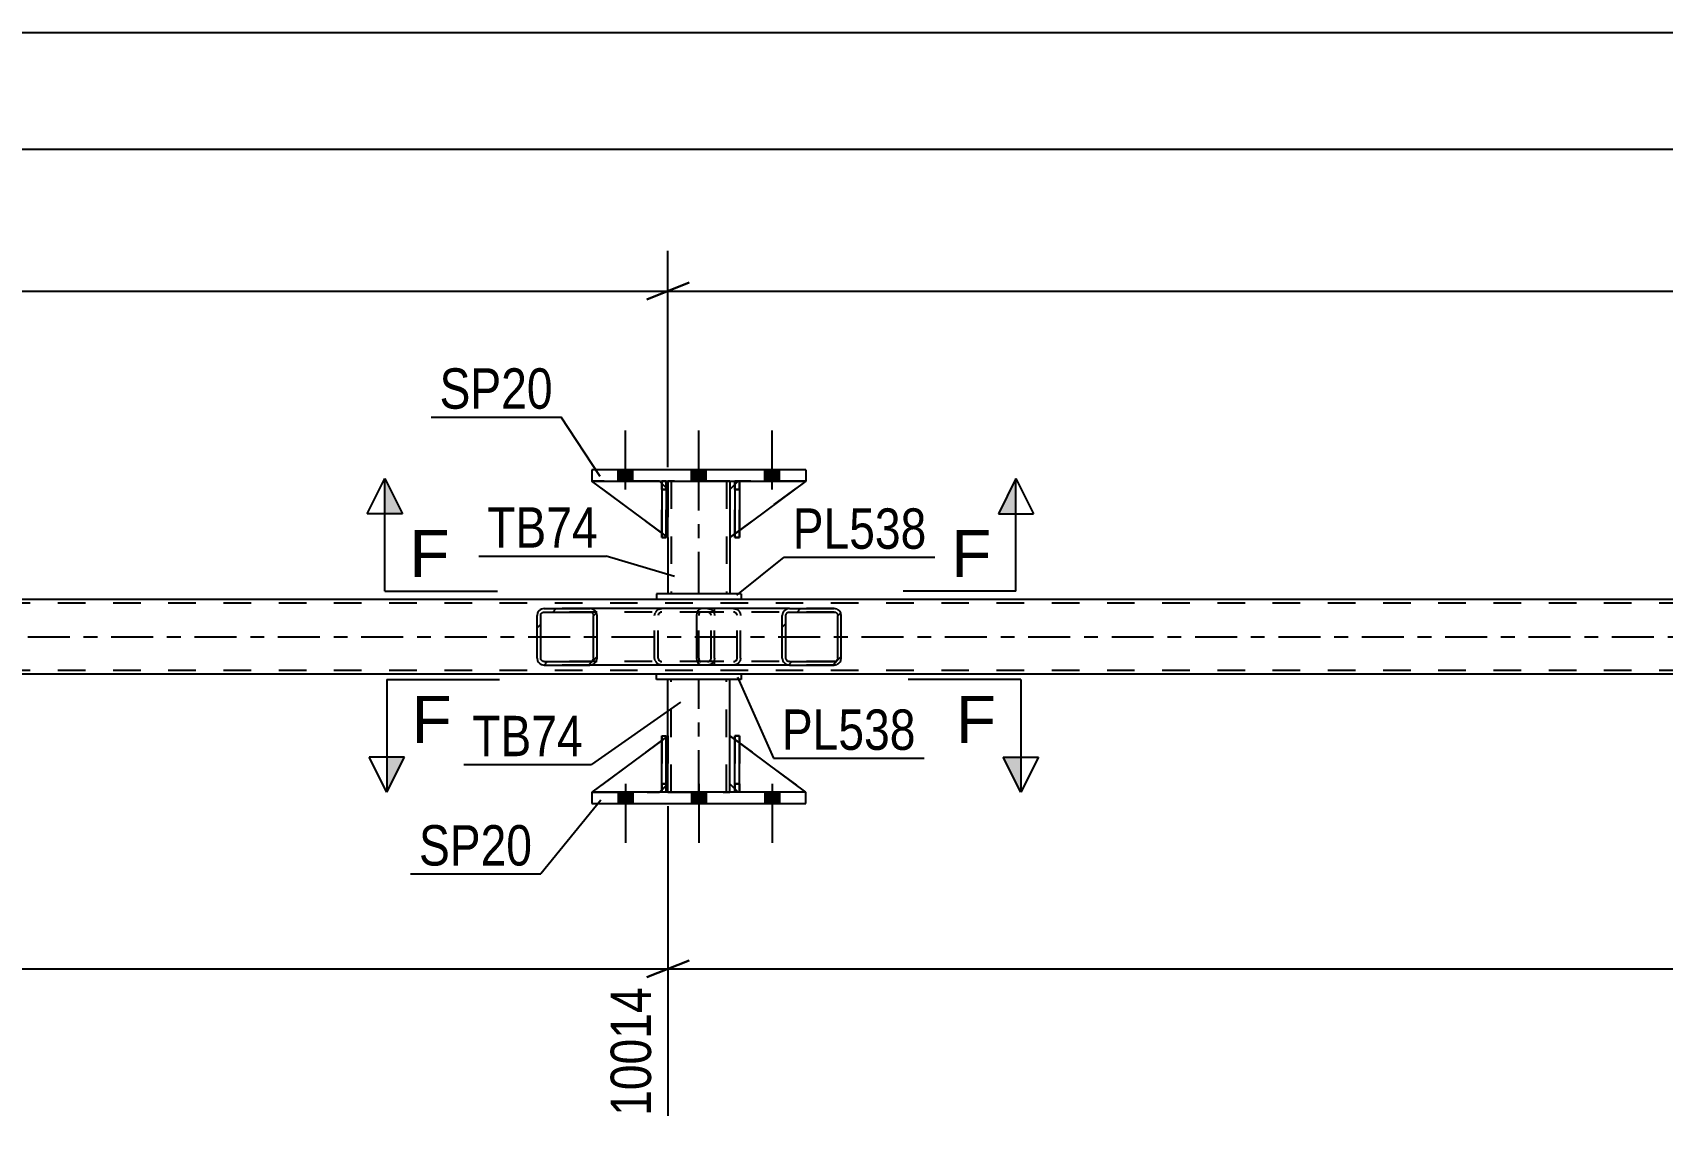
# Model space of a CAD drawing. Header units: millimetres. Extents: x 0 to 841, y 0 to 594.
# Drawn here: x 450.8 to 566.5, y 211.4 to 288.9 of the extents above; entities that cross this region are included whole.
import ezdxf

# ---------------------------------------------------------------- set-up
doc = ezdxf.new("R2010")
doc.units = ezdxf.units.MM
doc.linetypes.add('DXK_LINE_DOT2', pattern=[3.9198, 1.9599, -1.9599])
doc.linetypes.add('DXK_LINE_DOT3', pattern=[5.9187, 2.979, -0.9799, 0.9799, -0.9799])
doc.styles.add('Arial', font='ARIAL.TTF', dxfattribs={"height": 0.2})
doc.styles.add('Arial Narrow', font='ARIALN.TTF', dxfattribs={"height": 0.2})

# ---------------------------------------------------------------- blocks, each defined once
blk = doc.blocks.new('Part-303386140-2777 - 2646')
at = {"color": 2, "linetype": 'Continuous'}
for p, q in [((495.45, 253.36), (490.49, 257.03)), ((495.45, 256.87), (495.29, 257.03)), ((495.89, 256.43), (495.77, 256.55)), ((495.89, 256.43), (495.89, 256.43)), ((495.89, 253.03), (495.89, 256.43)), ((495.77, 253.12), (495.89, 253.03)), ((495.89, 253.03), (495.89, 253.03))]:
    blk.add_line(p, q, dxfattribs=at)
at = {"color": 7, "linetype": 'DXK_LINE_DOT2'}
for p, q in [((495.29, 257.03), (490.49, 257.03)), ((495.29, 257.03), (495.89, 256.43)), ((495.77, 256.55), (495.45, 256.87)), ((495.89, 256.43), (495.89, 253.03)), ((495.77, 253.12), (495.45, 253.36))]:
    blk.add_line(p, q, dxfattribs=at)
blk = doc.blocks.new('Bolt-303386140-2649 - 2646')
at = {"linetype": 'Continuous'}
for points in [[(493.41, 234.95), (492.37, 234.95), (492.37, 234.15), (493.41, 234.15)], [(493.41, 234.95), (492.37, 234.95), (492.37, 234.15), (493.41, 234.15)], [(493.41, 234.95), (492.37, 234.95), (492.37, 234.15), (493.41, 234.15)], [(498.61, 234.95), (497.57, 234.95), (497.57, 234.15), (498.61, 234.15)], [(498.61, 234.95), (497.57, 234.95), (497.57, 234.15), (498.61, 234.15)], [(503.81, 234.95), (502.77, 234.95), (502.77, 234.15), (503.81, 234.15)], [(503.81, 234.95), (502.77, 234.95), (502.77, 234.15), (503.81, 234.15)], [(503.81, 234.95), (502.77, 234.95), (502.77, 234.15), (503.81, 234.15)]]:
    blk.add_hatch(color=1, dxfattribs=at).paths.add_polyline_path(points)
at = {"color": 1, "linetype": 'Continuous'}
for p, q in [((492.37, 234.95), (492.37, 234.15)), ((492.37, 234.95), (492.37, 234.15)), ((492.37, 234.95), (492.37, 234.15)), ((492.89, 235.55), (492.89, 231.35)), ((492.89, 235.55), (492.89, 231.35)), ((492.89, 235.55), (492.89, 231.35)), ((493.41, 234.95), (493.41, 234.15)), ((493.41, 234.95), (493.41, 234.15)), ((493.41, 234.95), (493.41, 234.15)), ((497.57, 234.95), (497.57, 234.15)), ((497.57, 234.95), (497.57, 234.15)), ((498.09, 235.55), (498.09, 231.35)), ((498.09, 235.55), (498.09, 231.35)), ((498.61, 234.95), (498.61, 234.15)), ((498.61, 234.95), (498.61, 234.15)), ((502.77, 234.95), (502.77, 234.15)), ((502.77, 234.95), (502.77, 234.15)), ((502.77, 234.95), (502.77, 234.15)), ((503.29, 235.55), (503.29, 231.35)), ((503.29, 235.55), (503.29, 231.35)), ((503.29, 235.55), (503.29, 231.35)), ((503.81, 234.95), (503.81, 234.15)), ((503.81, 234.95), (503.81, 234.15)), ((503.81, 234.95), (503.81, 234.15))]:
    blk.add_line(p, q, dxfattribs=at)
blk = doc.blocks.new('Part-303386140-2778 - 2646')
at = {"color": 7, "linetype": 'DXK_LINE_DOT2'}
for p, q in [((500.89, 257.03), (500.29, 256.43)), ((500.29, 253.03), (505.69, 257.03)), ((505.69, 257.03), (500.89, 257.03)), ((500.29, 256.43), (500.29, 253.03))]:
    blk.add_line(p, q, dxfattribs=at)
blk = doc.blocks.new('Bolt-303386140-2650 - 2646')
at = {"linetype": 'Continuous'}
for points in [[(492.37, 257.03), (493.41, 257.03), (493.41, 257.83), (492.37, 257.83)], [(492.37, 257.03), (493.41, 257.03), (493.41, 257.83), (492.37, 257.83)], [(492.37, 257.03), (493.41, 257.03), (493.41, 257.83), (492.37, 257.83)], [(497.57, 257.03), (498.61, 257.03), (498.61, 257.83), (497.57, 257.83)], [(497.57, 257.03), (498.61, 257.03), (498.61, 257.83), (497.57, 257.83)], [(502.77, 257.03), (503.81, 257.03), (503.81, 257.83), (502.77, 257.83)], [(502.77, 257.03), (503.81, 257.03), (503.81, 257.83), (502.77, 257.83)], [(502.77, 257.03), (503.81, 257.03), (503.81, 257.83), (502.77, 257.83)]]:
    blk.add_hatch(color=1, dxfattribs=at).paths.add_polyline_path(points)
at = {"color": 1, "linetype": 'Continuous'}
for p, q in [((492.89, 256.43), (492.89, 260.63)), ((492.89, 256.43), (492.89, 260.63)), ((492.89, 256.43), (492.89, 260.63)), ((498.09, 256.43), (498.09, 260.63)), ((498.09, 256.43), (498.09, 260.63)), ((503.29, 256.43), (503.29, 260.63)), ((503.29, 256.43), (503.29, 260.63)), ((503.29, 256.43), (503.29, 260.63)), ((492.37, 257.03), (492.37, 257.83)), ((492.37, 257.03), (492.37, 257.83)), ((492.37, 257.03), (492.37, 257.83)), ((493.41, 257.03), (493.41, 257.83)), ((493.41, 257.03), (493.41, 257.83)), ((493.41, 257.03), (493.41, 257.83)), ((497.57, 257.03), (497.57, 257.83)), ((497.57, 257.03), (497.57, 257.83)), ((498.61, 257.03), (498.61, 257.83)), ((498.61, 257.03), (498.61, 257.83)), ((502.77, 257.03), (502.77, 257.83)), ((502.77, 257.03), (502.77, 257.83)), ((502.77, 257.03), (502.77, 257.83)), ((503.81, 257.03), (503.81, 257.83)), ((503.81, 257.03), (503.81, 257.83)), ((503.81, 257.03), (503.81, 257.83))]:
    blk.add_line(p, q, dxfattribs=at)
blk = doc.blocks.new('Part-303386140-2878 - 2646')
at = {"color": 2, "linetype": 'Continuous'}
for p, q in [((495.09, 243.35), (501.09, 243.35)), ((495.09, 242.95), (495.09, 243.35)), ((501.09, 243.35), (501.09, 242.95)), ((501.09, 242.95), (495.09, 242.95))]:
    blk.add_line(p, q, dxfattribs=at)
blk = doc.blocks.new('Part-303386140-2822 - 2646')
at = {"color": 2, "linetype": 'Continuous'}
for p, q in [((495.45, 234.95), (495.45, 238.95)), ((495.45, 238.95), (495.77, 238.95)), ((495.77, 234.95), (495.77, 238.95)), ((495.45, 234.95), (495.45, 234.95)), ((495.77, 234.95), (495.45, 234.95))]:
    blk.add_line(p, q, dxfattribs=at)
at = {"color": 7, "linetype": 'DXK_LINE_DOT2'}
for p, q in [((495.45, 238.95), (495.45, 235.55)), ((495.77, 235.55), (495.77, 238.95)), ((495.45, 235.55), (495.45, 234.95)), ((495.45, 235.55), (495.77, 235.55)), ((495.77, 234.95), (495.77, 235.55)), ((495.77, 234.95), (495.77, 234.95))]:
    blk.add_line(p, q, dxfattribs=at)
blk = doc.blocks.new('Part-303386140-2775 - 2646')
at = {"color": 2, "linetype": 'Continuous'}
for p, q in [((495.77, 257.03), (495.45, 257.03)), ((495.45, 257.03), (495.45, 253.03)), ((495.77, 257.03), (495.77, 257.03)), ((495.77, 257.03), (495.77, 253.03)), ((495.77, 253.03), (495.45, 253.03))]:
    blk.add_line(p, q, dxfattribs=at)
at = {"color": 7, "linetype": 'DXK_LINE_DOT2'}
for p, q in [((495.45, 256.43), (495.45, 257.03)), ((495.77, 256.43), (495.77, 257.03)), ((495.77, 257.03), (495.77, 257.03)), ((495.77, 256.43), (495.45, 256.43)), ((495.45, 256.43), (495.45, 253.03)), ((495.77, 253.03), (495.77, 256.43))]:
    blk.add_line(p, q, dxfattribs=at)
blk = doc.blocks.new('Part-303386140-2776 - 2646')
at = {"color": 7, "linetype": 'DXK_LINE_DOT2'}
for p, q in [((495.89, 253.03), (490.49, 257.03)), ((490.49, 257.03), (495.29, 257.03)), ((495.29, 257.03), (495.89, 256.43)), ((495.89, 256.43), (495.29, 257.03)), ((495.89, 256.43), (495.89, 253.03)), ((495.89, 256.43), (495.89, 256.43)), ((495.89, 256.43), (495.89, 253.03))]:
    blk.add_line(p, q, dxfattribs=at)
blk = doc.blocks.new('Part-303386140-2712 - 2646')
at = {"linetype": 'Continuous'}
h = blk.add_hatch(dxfattribs=at)
h.set_pattern_fill('', scale=0.7, style=0, pattern_type=0)
h.set_pattern_definition([(45, (490.8207, 247.6885), (-1.57154, 1.57154), [])])
h.paths.add_polyline_path([(490.86, 247.5), (490.82, 247.69), (490.71, 247.84), (490.54, 247.95), (490.35, 247.98), (487.11, 247.98), (486.92, 247.95), (486.75, 247.84), (486.64, 247.69), (486.6, 247.5), (486.6, 244.46), (486.64, 244.28), (486.75, 244.13), (486.92, 244.02), (487.11, 243.98), (490.35, 243.98), (490.54, 244.02), (490.71, 244.13), (490.82, 244.28), (490.86, 244.46)])
h.paths.add_polyline_path([(490.58, 244.37), (490.53, 244.3), (490.45, 244.24), (490.35, 244.22), (487.11, 244.22), (487.02, 244.24), (486.93, 244.3), (486.88, 244.37), (486.86, 244.46), (486.86, 247.5), (486.88, 247.6), (486.93, 247.67), (487.02, 247.73), (487.11, 247.74), (490.35, 247.74), (490.45, 247.73), (490.53, 247.67), (490.58, 247.6), (490.6, 247.5), (490.6, 244.46)])
at = {"color": 2, "linetype": 'Continuous'}
for p, q in [((486.64, 247.69), (486.6, 247.5)), ((486.88, 247.6), (486.93, 247.67)), ((487.11, 247.98), (486.92, 247.95)), ((486.93, 247.67), (487.02, 247.73)), ((487.02, 247.73), (487.11, 247.74)), ((487.11, 247.98), (490.35, 247.98)), ((487.11, 247.74), (490.35, 247.74)), ((498.22, 247.98), (490.35, 247.98)), ((490.54, 247.95), (490.35, 247.98)), ((490.35, 247.74), (490.45, 247.73)), ((490.45, 247.73), (490.53, 247.67)), ((490.53, 247.67), (490.58, 247.6)), ((490.86, 247.5), (490.82, 247.69)), ((486.6, 244.46), (486.6, 247.5)), ((486.86, 247.5), (486.88, 247.6)), ((486.86, 244.46), (486.86, 247.5)), ((490.58, 247.6), (490.6, 247.5)), ((490.6, 244.46), (490.6, 247.5)), ((490.86, 244.46), (490.86, 247.5)), ((486.6, 244.46), (486.64, 244.28)), ((486.88, 244.37), (486.86, 244.46)), ((486.93, 244.3), (486.88, 244.37)), ((487.02, 244.24), (486.93, 244.3)), ((487.11, 244.22), (487.02, 244.24)), ((487.11, 244.22), (490.35, 244.22)), ((490.45, 244.24), (490.35, 244.22)), ((490.53, 244.3), (490.45, 244.24)), ((490.58, 244.37), (490.53, 244.3)), ((490.6, 244.46), (490.58, 244.37)), ((490.82, 244.28), (490.86, 244.46)), ((486.92, 244.02), (487.11, 243.98)), ((487.11, 243.98), (490.35, 243.98)), ((490.35, 243.98), (490.54, 244.02)), ((498.22, 243.98), (490.35, 243.98))]:
    blk.add_line(p, q, dxfattribs=at)
at = {"color": 7, "linetype": 'DXK_LINE_DOT2'}
for p, q in [((490.35, 247.98), (487.11, 247.98)), ((498.7, 247.74), (487.11, 247.74)), ((494.95, 247.5), (494.99, 247.69)), ((495.28, 247.67), (495.23, 247.6)), ((495.27, 247.95), (495.46, 247.98)), ((495.37, 247.73), (495.28, 247.67)), ((495.46, 247.74), (495.37, 247.73)), ((498.7, 247.98), (498.22, 247.98)), ((498.7, 247.98), (498.89, 247.95)), ((498.8, 247.73), (498.7, 247.74)), ((498.88, 247.67), (498.8, 247.73)), ((498.93, 247.6), (498.88, 247.67)), ((499.17, 247.69), (499.21, 247.5)), ((494.95, 244.46), (494.95, 247.5)), ((495.23, 247.6), (495.21, 247.5)), ((495.21, 244.46), (495.21, 247.5)), ((498.95, 247.5), (498.93, 247.6)), ((498.95, 244.46), (498.95, 247.5)), ((499.21, 244.46), (499.21, 247.5)), ((498.7, 244.22), (487.11, 244.22)), ((494.99, 244.28), (494.95, 244.46)), ((495.21, 244.46), (495.23, 244.37)), ((495.23, 244.37), (495.28, 244.3)), ((495.28, 244.3), (495.37, 244.24)), ((495.37, 244.24), (495.46, 244.22)), ((498.7, 244.22), (498.8, 244.24)), ((498.8, 244.24), (498.88, 244.3)), ((498.88, 244.3), (498.93, 244.37)), ((498.93, 244.37), (498.95, 244.46)), ((499.21, 244.46), (499.17, 244.28)), ((490.35, 243.98), (487.11, 243.98)), ((495.46, 243.98), (495.27, 244.02)), ((498.7, 243.98), (498.22, 243.98)), ((498.89, 244.02), (498.7, 243.98))]:
    blk.add_line(p, q, dxfattribs=at)
at = {"color": 2, "linetype": 'Continuous'}
for centre, start, end in [((487.09, 247.48), 110.7584, 155.6801), ((490.37, 247.48), 24.32, 69.2417), ((487.09, 244.49), 204.32, 249.2417), ((490.37, 244.49), 290.7584, 335.6801)]:
    blk.add_arc(centre, 0.496, start, end, dxfattribs=at)
at = {"color": 7, "linetype": 'DXK_LINE_DOT2'}
for centre, start, end in [((495.44, 247.48), 110.7584, 155.6801), ((498.72, 247.48), 24.32, 69.2417), ((495.44, 244.49), 204.32, 249.2417), ((498.72, 244.49), 290.7584, 335.6801)]:
    blk.add_arc(centre, 0.496, start, end, dxfattribs=at)
blk = doc.blocks.new('Part-303386140-2718 - 2646')
at = {"color": 2, "linetype": 'Continuous'}
for p, q in [((764.21, 248.62), (95.33, 248.62)), ((495.09, 243.34), (245.69, 243.34)), ((665.36, 243.34), (501.09, 243.34))]:
    blk.add_line(p, q, dxfattribs=at)
at = {"color": 7, "linetype": 'DXK_LINE_DOT2'}
for p, q in [((764.21, 248.38), (95.33, 248.38)), ((764.21, 243.58), (95.33, 243.58)), ((501.09, 243.34), (495.09, 243.34))]:
    blk.add_line(p, q, dxfattribs=at)
at = {"color": 7, "linetype": 'DXK_LINE_DOT3'}
blk.add_line((95.33, 245.98), (764.21, 245.98), dxfattribs=at)
blk = doc.blocks.new('Part-303386140-2832 - 2646')
at = {"color": 2, "linetype": 'Continuous'}
for p, q in [((500.29, 235.55), (500.29, 238.95)), ((500.65, 238.69), (500.29, 238.95)), ((505.69, 234.95), (500.97, 238.45)), ((500.65, 235.19), (500.29, 235.55))]:
    blk.add_line(p, q, dxfattribs=at)
at = {"color": 7, "linetype": 'DXK_LINE_DOT2'}
for p, q in [((500.97, 238.45), (500.65, 238.69)), ((500.89, 234.95), (500.65, 235.19)), ((505.69, 234.95), (500.89, 234.95)), ((505.69, 234.95), (505.69, 234.95)), ((505.69, 234.95), (505.69, 234.95))]:
    blk.add_line(p, q, dxfattribs=at)
blk = doc.blocks.new('Part-303386140-2884 - 2646')
at = {"color": 2, "linetype": 'Continuous'}
for p, q in [((500.97, 257.03), (500.65, 257.03)), ((500.65, 257.03), (500.65, 253.03)), ((500.97, 257.03), (500.97, 257.03)), ((500.97, 257.03), (500.97, 253.03)), ((500.97, 253.03), (500.65, 253.03))]:
    blk.add_line(p, q, dxfattribs=at)
at = {"color": 7, "linetype": 'DXK_LINE_DOT2'}
for p, q in [((500.65, 256.43), (500.65, 257.03)), ((500.97, 256.43), (500.97, 257.03)), ((500.97, 257.03), (500.97, 257.03)), ((500.97, 256.43), (500.65, 256.43)), ((500.65, 256.43), (500.65, 253.03)), ((500.97, 253.03), (500.97, 256.43))]:
    blk.add_line(p, q, dxfattribs=at)
blk = doc.blocks.new('Part-303386140-2773 - 2646')
at = {"color": 7, "linetype": 'DXK_LINE_DOT2'}
for p, q in [((495.45, 256.43), (495.45, 257.03)), ((495.45, 257.03), (495.45, 257.03)), ((495.45, 257.03), (495.45, 253.03)), ((495.77, 257.03), (495.45, 257.03)), ((495.77, 256.43), (495.77, 257.03)), ((495.77, 253.03), (495.77, 257.03)), ((495.45, 253.03), (495.45, 256.43)), ((495.45, 256.43), (495.77, 256.43)), ((495.77, 256.43), (495.77, 253.03)), ((495.45, 253.03), (495.77, 253.03))]:
    blk.add_line(p, q, dxfattribs=at)
blk = doc.blocks.new('Part-303386140-2797 - 2646')
at = {"color": 7, "linetype": 'DXK_LINE_DOT2'}
for p, q in [((500.65, 256.43), (500.65, 257.03)), ((500.65, 257.03), (500.65, 257.03)), ((500.65, 257.03), (500.65, 253.03)), ((500.97, 257.03), (500.65, 257.03)), ((500.97, 256.43), (500.97, 257.03)), ((500.97, 253.03), (500.97, 257.03)), ((500.65, 253.03), (500.65, 256.43)), ((500.65, 256.43), (500.97, 256.43)), ((500.97, 256.43), (500.97, 253.03)), ((500.65, 253.03), (500.97, 253.03))]:
    blk.add_line(p, q, dxfattribs=at)
blk = doc.blocks.new('Part-303386140-2818 - 2646')
at = {"color": 7, "linetype": 'DXK_LINE_DOT2'}
for p, q in [((500.89, 257.03), (500.65, 256.78)), ((505.69, 257.03), (500.89, 257.03)), ((500.97, 253.53), (500.65, 253.29))]:
    blk.add_line(p, q, dxfattribs=at)
at = {"color": 2, "linetype": 'Continuous'}
for p, q in [((505.69, 257.03), (500.97, 253.53)), ((500.65, 256.78), (500.29, 256.43)), ((500.29, 256.43), (500.29, 253.03)), ((500.65, 253.29), (500.29, 253.03))]:
    blk.add_line(p, q, dxfattribs=at)
blk = doc.blocks.new('Part-303386140-2820 - 2646')
at = {"color": 7, "linetype": 'DXK_LINE_DOT2'}
for p, q in [((495.45, 238.95), (495.77, 238.95)), ((495.45, 235.55), (495.45, 238.95)), ((495.45, 238.95), (495.45, 234.95)), ((495.77, 238.95), (495.77, 235.55)), ((495.77, 234.95), (495.77, 238.85)), ((495.77, 235.55), (495.45, 235.55)), ((495.45, 234.95), (495.45, 235.55)), ((495.77, 234.95), (495.45, 234.95)), ((495.77, 235.55), (495.77, 234.95)), ((495.77, 234.95), (495.77, 234.95))]:
    blk.add_line(p, q, dxfattribs=at)
blk = doc.blocks.new('Part-303386140-2823 - 2646')
at = {"color": 7, "linetype": 'DXK_LINE_DOT2'}
for p, q in [((495.89, 238.95), (490.49, 234.95)), ((495.89, 235.55), (495.89, 238.95)), ((495.89, 238.95), (495.89, 235.55)), ((490.49, 234.95), (495.29, 234.95)), ((495.29, 234.95), (495.89, 235.55)), ((495.89, 235.55), (495.29, 234.95)), ((495.89, 235.55), (495.89, 235.55))]:
    blk.add_line(p, q, dxfattribs=at)
blk = doc.blocks.new('Part-303386140-2827 - 2646')
at = {"linetype": 'Continuous'}
h = blk.add_hatch(dxfattribs=at)
h.set_pattern_fill('', scale=0.7, style=0, pattern_type=0)
h.set_pattern_definition([(45, (508.1658, 247.6885), (-1.57154, 1.57154), [])])
h.paths.add_polyline_path([(508.2, 247.5), (508.17, 247.69), (508.06, 247.84), (507.89, 247.95), (507.7, 247.98), (504.52, 247.98), (504.32, 247.95), (504.16, 247.84), (504.05, 247.69), (504.01, 247.5), (504.01, 244.46), (504.05, 244.28), (504.16, 244.13), (504.32, 244.02), (504.52, 243.98), (507.7, 243.98), (507.89, 244.02), (508.06, 244.13), (508.17, 244.28), (508.2, 244.46)])
h.paths.add_polyline_path([(507.93, 244.37), (507.88, 244.3), (507.8, 244.24), (507.7, 244.22), (504.52, 244.22), (504.42, 244.24), (504.34, 244.3), (504.28, 244.37), (504.27, 244.46), (504.27, 247.5), (504.28, 247.6), (504.34, 247.67), (504.42, 247.73), (504.52, 247.74), (507.7, 247.74), (507.8, 247.73), (507.88, 247.67), (507.93, 247.6), (507.95, 247.5), (507.95, 244.46)])
at = {"color": 2, "linetype": 'Continuous'}
for p, q in [((497.95, 247.5), (497.97, 247.69)), ((497.97, 247.69), (498.03, 247.84)), ((498.03, 247.84), (498.11, 247.95)), ((498.11, 247.95), (498.22, 247.98)), ((504.52, 247.98), (498.22, 247.98)), ((504.05, 247.69), (504.01, 247.5)), ((504.28, 247.6), (504.34, 247.67)), ((504.52, 247.98), (504.32, 247.95)), ((504.34, 247.67), (504.42, 247.73)), ((504.42, 247.73), (504.52, 247.74)), ((504.52, 247.98), (507.7, 247.98)), ((504.52, 247.74), (507.7, 247.74)), ((507.89, 247.95), (507.7, 247.98)), ((507.7, 247.74), (507.8, 247.73)), ((507.8, 247.73), (507.88, 247.67)), ((507.88, 247.67), (507.93, 247.6)), ((508.2, 247.5), (508.17, 247.69)), ((497.95, 244.46), (497.95, 247.5)), ((504.01, 244.46), (504.01, 247.5)), ((504.27, 247.5), (504.28, 247.6)), ((504.27, 244.46), (504.27, 247.5)), ((507.93, 247.6), (507.95, 247.5)), ((507.95, 244.46), (507.95, 247.5)), ((508.2, 244.46), (508.2, 247.5)), ((497.97, 244.28), (497.95, 244.46)), ((498.03, 244.13), (497.97, 244.28)), ((504.01, 244.46), (504.05, 244.28)), ((504.28, 244.37), (504.27, 244.46)), ((504.34, 244.3), (504.28, 244.37)), ((504.42, 244.24), (504.34, 244.3)), ((504.52, 244.22), (504.42, 244.24)), ((504.52, 244.22), (507.7, 244.22)), ((507.8, 244.24), (507.7, 244.22)), ((507.88, 244.3), (507.8, 244.24)), ((507.93, 244.37), (507.88, 244.3)), ((507.95, 244.46), (507.93, 244.37)), ((508.17, 244.28), (508.2, 244.46)), ((498.11, 244.02), (498.03, 244.13)), ((498.22, 243.98), (498.11, 244.02)), ((504.52, 243.98), (498.22, 243.98)), ((504.32, 244.02), (504.52, 243.98)), ((504.52, 243.98), (507.7, 243.98)), ((507.7, 243.98), (507.89, 244.02))]:
    blk.add_line(p, q, dxfattribs=at)
at = {"color": 7, "linetype": 'DXK_LINE_DOT2'}
for p, q in [((498.12, 247.67), (498.09, 247.6)), ((498.16, 247.73), (498.12, 247.67)), ((498.22, 247.74), (498.16, 247.73)), ((507.7, 247.74), (498.22, 247.74)), ((499.21, 247.74), (499.21, 247.98)), ((500.55, 247.98), (500.74, 247.95)), ((500.65, 247.73), (500.55, 247.74)), ((500.73, 247.67), (500.65, 247.73)), ((500.78, 247.6), (500.73, 247.67)), ((501.02, 247.69), (501.05, 247.5)), ((507.7, 247.98), (504.52, 247.98)), ((498.09, 247.6), (498.08, 247.5)), ((498.08, 244.46), (498.08, 247.5)), ((500.8, 247.5), (500.78, 247.6)), ((500.8, 244.46), (500.8, 247.5)), ((501.05, 244.46), (501.05, 247.5)), ((498.08, 244.46), (498.09, 244.37)), ((498.09, 244.37), (498.12, 244.3)), ((498.12, 244.3), (498.16, 244.24)), ((498.16, 244.24), (498.22, 244.22)), ((507.7, 244.22), (498.22, 244.22)), ((499.21, 243.98), (499.21, 244.22)), ((500.55, 244.22), (500.65, 244.24)), ((500.65, 244.24), (500.73, 244.3)), ((500.73, 244.3), (500.78, 244.37)), ((500.78, 244.37), (500.8, 244.46)), ((501.05, 244.46), (501.02, 244.28)), ((500.55, 243.98), (498.22, 243.98)), ((500.74, 244.02), (500.55, 243.98)), ((507.7, 243.98), (504.52, 243.98))]:
    blk.add_line(p, q, dxfattribs=at)
for centre, start, end in [((500.57, 247.49), 23.8494, 68.8059), ((500.57, 244.48), 291.1941, 336.1506)]:
    blk.add_arc(centre, 0.492, start, end, dxfattribs=at)
at = {"color": 2, "linetype": 'Continuous'}
for centre, start, end in [((504.5, 247.49), 111.1941, 156.1506), ((507.72, 247.49), 23.8494, 68.8059), ((504.5, 244.48), 203.8494, 248.8059), ((507.72, 244.48), 291.1941, 336.1506)]:
    blk.add_arc(centre, 0.492, start, end, dxfattribs=at)
blk = doc.blocks.new('Part-303386140-2830 - 2646')
at = {"color": 2, "linetype": 'Continuous'}
for p, q in [((495.45, 238.62), (490.49, 234.95)), ((495.89, 238.95), (495.77, 238.85)), ((495.89, 235.55), (495.89, 238.95)), ((495.45, 235.1), (495.29, 234.95)), ((495.89, 235.55), (495.77, 235.42)), ((495.89, 235.55), (495.89, 235.55))]:
    blk.add_line(p, q, dxfattribs=at)
at = {"color": 7, "linetype": 'DXK_LINE_DOT2'}
for p, q in [((495.77, 238.85), (495.45, 238.62)), ((495.89, 235.55), (495.89, 238.95)), ((490.49, 234.95), (495.29, 234.95)), ((495.89, 235.55), (495.29, 234.95)), ((495.77, 235.42), (495.45, 235.1))]:
    blk.add_line(p, q, dxfattribs=at)
blk = doc.blocks.new('Part-303386140-2831 - 2646')
at = {"color": 7, "linetype": 'DXK_LINE_DOT2'}
for p, q in [((500.29, 235.55), (500.29, 238.95)), ((500.29, 238.95), (505.69, 234.95)), ((500.89, 234.95), (500.29, 235.55)), ((505.69, 234.95), (500.89, 234.95))]:
    blk.add_line(p, q, dxfattribs=at)
blk = doc.blocks.new('Part-303386140-2837 - 2646')
at = {"color": 2, "linetype": 'Continuous'}
for p, q in [((505.69, 234.95), (490.49, 234.95)), ((490.49, 234.95), (490.49, 234.15)), ((505.69, 234.15), (505.69, 234.95)), ((490.49, 234.15), (505.69, 234.15))]:
    blk.add_line(p, q, dxfattribs=at)
blk = doc.blocks.new('Part-303386140-2842 - 2646')
at = {"color": 2, "linetype": 'Continuous'}
for p, q in [((505.69, 257.83), (490.49, 257.83)), ((490.49, 257.83), (490.49, 257.03)), ((490.49, 257.03), (505.69, 257.03)), ((505.69, 257.83), (505.69, 257.03))]:
    blk.add_line(p, q, dxfattribs=at)
blk = doc.blocks.new('Part-303386140-2855 - 2646')
at = {"color": 7, "linetype": 'DXK_LINE_DOT2'}
for p, q in [((500.97, 238.95), (500.65, 238.95)), ((500.65, 235.55), (500.65, 238.95)), ((500.65, 238.95), (500.65, 234.95)), ((500.97, 238.95), (500.97, 235.55)), ((500.97, 234.95), (500.97, 238.95)), ((500.97, 235.55), (500.65, 235.55)), ((500.65, 234.95), (500.65, 235.55)), ((500.97, 234.95), (500.65, 234.95)), ((500.97, 235.55), (500.97, 234.95)), ((500.97, 234.95), (500.97, 234.95))]:
    blk.add_line(p, q, dxfattribs=at)
blk = doc.blocks.new('Part-303386140-2857 - 2646')
at = {"color": 2, "linetype": 'Continuous'}
for p, q in [((500.65, 234.95), (500.65, 238.95)), ((500.65, 238.95), (500.97, 238.95)), ((500.97, 234.95), (500.97, 238.95)), ((500.65, 234.95), (500.65, 234.95)), ((500.97, 234.95), (500.65, 234.95))]:
    blk.add_line(p, q, dxfattribs=at)
at = {"color": 7, "linetype": 'DXK_LINE_DOT2'}
for p, q in [((500.65, 238.95), (500.65, 235.55)), ((500.97, 235.55), (500.97, 238.95)), ((500.65, 235.55), (500.65, 234.95)), ((500.65, 235.55), (500.97, 235.55)), ((500.97, 234.95), (500.97, 235.55)), ((500.97, 234.95), (500.97, 234.95))]:
    blk.add_line(p, q, dxfattribs=at)
blk = doc.blocks.new('Part-303386140-2868 - 2646')
at = {"color": 2, "linetype": 'Continuous'}
for p, q in [((495.89, 257.03), (495.89, 256.43)), ((500.29, 257.03), (500.29, 256.43)), ((495.89, 253.03), (495.89, 249.03)), ((500.29, 253.03), (500.29, 249.03))]:
    blk.add_line(p, q, dxfattribs=at)
at = {"color": 7, "linetype": 'DXK_LINE_DOT2'}
for p, q in [((500.29, 257.03), (495.89, 257.03)), ((496.13, 257.03), (496.13, 249.03)), ((500.05, 257.03), (500.05, 249.03)), ((495.89, 256.43), (495.89, 253.03)), ((500.29, 256.43), (500.29, 253.03)), ((500.29, 249.03), (495.89, 249.03))]:
    blk.add_line(p, q, dxfattribs=at)
at = {"color": 7, "linetype": 'DXK_LINE_DOT3'}
blk.add_line((498.09, 249.03), (498.09, 257.03), dxfattribs=at)
blk = doc.blocks.new('Part-303386140-2873 - 2646')
at = {"color": 2, "linetype": 'Continuous'}
for p, q in [((501.09, 249.03), (495.09, 249.03)), ((495.09, 249.03), (495.09, 248.63)), ((501.09, 249.03), (501.09, 248.63)), ((501.09, 248.63), (495.09, 248.63))]:
    blk.add_line(p, q, dxfattribs=at)
blk = doc.blocks.new('Part-303386140-2883 - 2646')
at = {"color": 2, "linetype": 'Continuous'}
for p, q in [((495.89, 238.95), (495.89, 242.95)), ((500.29, 238.95), (500.29, 242.95)), ((495.89, 234.95), (495.89, 235.55)), ((500.29, 234.95), (500.29, 235.55))]:
    blk.add_line(p, q, dxfattribs=at)
at = {"color": 7, "linetype": 'DXK_LINE_DOT2'}
for p, q in [((500.29, 242.95), (495.89, 242.95)), ((496.13, 234.95), (496.13, 242.95)), ((500.05, 234.95), (500.05, 242.95)), ((495.89, 235.55), (495.89, 238.95)), ((500.29, 235.55), (500.29, 238.95)), ((495.89, 234.95), (500.29, 234.95))]:
    blk.add_line(p, q, dxfattribs=at)
at = {"color": 7, "linetype": 'DXK_LINE_DOT3'}
blk.add_line((498.09, 234.95), (498.09, 242.95), dxfattribs=at)
blk = doc.blocks.new('StraightDimension-303386140-2891 - 2646')
at = {"color": 7, "linetype": 'Continuous'}
for p, q in [((495.89, 258.03), (495.89, 273.37)), ((494.39, 269.92), (497.39, 271.12)), ((240.49, 270.52), (495.89, 270.52))]:
    blk.add_line(p, q, dxfattribs=at)
blk = doc.blocks.new('StraightDimension-303386140-2896 - 2646')
at = {"color": 7, "linetype": 'Continuous'}
for p, q in [((495.89, 258.03), (495.89, 273.37)), ((666.16, 258.03), (666.16, 273.37)), ((497.39, 271.12), (494.39, 269.92)), ((664.66, 269.92), (667.66, 271.12)), ((495.89, 270.52), (666.16, 270.52))]:
    blk.add_line(p, q, dxfattribs=at)
at = {"color": 0}
blk.add_wipeout([(585.28, 271.27), (585.28, 275.47), (576.77, 275.47), (576.77, 271.27)], dxfattribs=at)
at = {"color": 3, "style": 'Arial Narrow'}
blk.add_text('4257', height=2.863, dxfattribs=at).set_placement((577.37, 271.87))
blk = doc.blocks.new('StraightDimension-303386140-2906 - 2646')
at = {"color": 7, "linetype": 'Continuous'}
blk.add_line((94.69, 288.86), (775.07, 288.86), dxfattribs=at)
blk = doc.blocks.new('StraightDimension-303386140-2963 - 2646')
at = {"color": 7, "linetype": 'Continuous'}
blk.add_line((95.33, 280.58), (774.43, 280.58), dxfattribs=at)
blk = doc.blocks.new('StraightDimension-303386140-24040 - 2646')
at = {"color": 7, "linetype": 'Continuous'}
for p, q in [((495.89, 233.95), (495.89, 211.98)), ((666.16, 233.95), (666.16, 211.98)), ((497.39, 223.02), (494.39, 221.82)), ((495.89, 222.42), (666.16, 222.42)), ((664.66, 221.82), (667.66, 223.02))]:
    blk.add_line(p, q, dxfattribs=at)
at = {"color": 0}
blk.add_wipeout([(585.28, 223.17), (585.28, 227.37), (576.77, 227.37), (576.77, 223.17)], dxfattribs=at)
at = {"color": 3, "style": 'Arial Narrow'}
blk.add_text('4257', height=2.863, dxfattribs=at).set_placement((577.37, 223.77))
at = {"color": 0, "linetype": 'Continuous'}
blk.add_wipeout([(665.56, 221.72), (661.36, 221.72), (661.36, 211.38), (665.56, 211.38)], dxfattribs=at)
at = {"color": 3, "linetype": 'Continuous', "style": 'Arial Narrow'}
blk.add_text('14271', height=2.863, rotation=90.0002, dxfattribs=at).set_placement((664.96, 211.98))
blk = doc.blocks.new('StraightDimension-303386140-24041 - 2646')
at = {"color": 7, "linetype": 'Continuous'}
for p, q in [((495.89, 233.95), (495.89, 211.98)), ((240.49, 222.42), (495.89, 222.42)), ((494.39, 221.82), (497.39, 223.02))]:
    blk.add_line(p, q, dxfattribs=at)
at = {"color": 0, "linetype": 'Continuous'}
blk.add_wipeout([(495.29, 221.72), (491.09, 221.72), (491.09, 211.38), (495.29, 211.38)], dxfattribs=at)
at = {"color": 3, "linetype": 'Continuous', "style": 'Arial Narrow'}
blk.add_text('10014', height=2.863, rotation=90.0002, dxfattribs=at).set_placement((494.69, 211.98))
blk = doc.blocks.new('Mark-303386140-2833 - 2646')
at = {"color": 30, "linetype": 'Continuous'}
for p in [(491.13, 234.39), (477.62, 229.15)]:
    blk.add_line(p, (486.86, 229.15), dxfattribs=at)
at = {"color": 0}
blk.add_wipeout([(486.26, 229.75), (486.26, 232.75), (478.22, 232.75), (478.22, 229.75)], dxfattribs=at)
blk.add_wipeout([(486.26, 229.75), (486.26, 232.75), (478.22, 232.75), (478.22, 229.75)], dxfattribs=at)
at = {"color": 3, "style": 'Arial Narrow'}
blk.add_text('SP20', height=2.863, dxfattribs=at).set_placement((478.22, 229.75))
blk = doc.blocks.new('Mark-303386140-2838 - 2646')
at = {"color": 30, "linetype": 'Continuous'}
for p in [(479.08, 261.57), (491.07, 257.36)]:
    blk.add_line(p, (488.32, 261.57), dxfattribs=at)
at = {"color": 0}
blk.add_wipeout([(487.72, 262.17), (487.72, 265.17), (479.68, 265.17), (479.68, 262.17)], dxfattribs=at)
blk.add_wipeout([(487.72, 262.17), (487.72, 265.17), (479.68, 265.17), (479.68, 262.17)], dxfattribs=at)
at = {"color": 3, "style": 'Arial Narrow'}
blk.add_text('SP20', height=2.863, dxfattribs=at).set_placement((479.68, 262.17))
blk = doc.blocks.new('Mark-303386140-2864 - 2646')
at = {"color": 30, "linetype": 'Continuous'}
for p in [(482.46, 251.71), (496.35, 250.27)]:
    blk.add_line(p, (491.51, 251.71), dxfattribs=at)
at = {"color": 0}
blk.add_wipeout([(490.91, 252.31), (490.91, 255.31), (483.06, 255.31), (483.06, 252.31)], dxfattribs=at)
blk.add_wipeout([(490.91, 252.31), (490.91, 255.31), (483.06, 255.31), (483.06, 252.31)], dxfattribs=at)
at = {"color": 3, "style": 'Arial Narrow'}
blk.add_text('TB74', height=2.863, dxfattribs=at).set_placement((483.06, 252.31))
blk = doc.blocks.new('Mark-303386140-2869 - 2646')
at = {"color": 30, "linetype": 'Continuous'}
for p, q in [((500.78, 248.94), (504.15, 251.63)), ((504.15, 251.63), (514.85, 251.63))]:
    blk.add_line(p, q, dxfattribs=at)
at = {"color": 0}
blk.add_wipeout([(514.25, 252.23), (514.25, 255.23), (504.75, 255.23), (504.75, 252.23)], dxfattribs=at)
blk.add_wipeout([(514.25, 252.23), (514.25, 255.23), (504.75, 255.23), (504.75, 252.23)], dxfattribs=at)
at = {"color": 3, "style": 'Arial Narrow'}
blk.add_text('PL538', height=2.863, dxfattribs=at).set_placement((504.75, 252.23))
blk = doc.blocks.new('Mark-303386140-2874 - 2646')
at = {"color": 30, "linetype": 'Continuous'}
for p, q in [((500.82, 243.11), (503.38, 237.36)), ((503.38, 237.36), (514.08, 237.36))]:
    blk.add_line(p, q, dxfattribs=at)
at = {"color": 0}
blk.add_wipeout([(513.48, 237.96), (513.48, 240.96), (503.98, 240.96), (503.98, 237.96)], dxfattribs=at)
blk.add_wipeout([(513.48, 237.96), (513.48, 240.96), (503.98, 240.96), (503.98, 237.96)], dxfattribs=at)
at = {"color": 3, "style": 'Arial Narrow'}
blk.add_text('PL538', height=2.863, dxfattribs=at).set_placement((503.98, 237.96))
blk = doc.blocks.new('Mark-303386140-2879 - 2646')
at = {"color": 30, "linetype": 'Continuous'}
for p in [(496.78, 241.34), (481.4, 236.91)]:
    blk.add_line(p, (490.46, 236.91), dxfattribs=at)
at = {"color": 0}
blk.add_wipeout([(489.86, 237.51), (489.86, 240.51), (482, 240.51), (482, 237.51)], dxfattribs=at)
blk.add_wipeout([(489.86, 237.51), (489.86, 240.51), (482, 240.51), (482, 237.51)], dxfattribs=at)
at = {"color": 3, "style": 'Arial Narrow'}
blk.add_text('TB74', height=2.863, dxfattribs=at).set_placement((482, 237.51))
blk = doc.blocks.new('SectionMark-303386140-3064 - 2646')
at = {"linetype": 'Continuous'}
for points in [[(475.94, 237.45), (477.19, 237.45), (475.94, 234.95)], [(519.69, 237.45), (520.94, 237.45), (520.94, 234.95)]]:
    blk.add_hatch(color=6, dxfattribs=at).paths.add_polyline_path(points)
at = {"color": 6, "linetype": 'Continuous'}
for p, q in [((475.94, 242.95), (483.94, 242.95)), ((475.94, 242.95), (475.94, 234.95)), ((520.94, 242.95), (512.94, 242.95)), ((520.94, 242.95), (520.94, 234.95)), ((475.94, 234.95), (474.69, 237.45)), ((477.19, 237.45), (474.69, 237.45)), ((475.94, 234.95), (477.19, 237.45)), ((519.69, 237.45), (522.19, 237.45)), ((520.94, 234.95), (519.69, 237.45)), ((522.19, 237.45), (520.94, 234.95))]:
    blk.add_line(p, q, dxfattribs=at)
at = {"color": 0, "linetype": 'Continuous'}
for points in [[(480.54, 238.45), (480.54, 241.95), (477.69, 241.95), (477.69, 238.45)], [(519.19, 238.45), (519.19, 241.95), (516.34, 241.95), (516.34, 238.45)]]:
    blk.add_wipeout(points, dxfattribs=at)
at = {"color": 3, "linetype": 'Continuous', "style": 'Arial'}
for p in [(477.69, 238.45), (516.34, 238.45)]:
    blk.add_text('F', height=3.34, dxfattribs=at).set_placement(p)
blk = doc.blocks.new('SectionMark-303386140-3066 - 2646')
at = {"linetype": 'Continuous'}
for points in [[(477.04, 254.72), (475.79, 254.72), (475.79, 257.22)], [(520.6, 254.72), (519.35, 254.72), (520.6, 257.22)]]:
    blk.add_hatch(color=6, dxfattribs=at).paths.add_polyline_path(points)
at = {"color": 6, "linetype": 'Continuous'}
for p, q in [((474.54, 254.72), (475.79, 257.22)), ((475.79, 249.22), (475.79, 257.22)), ((475.79, 257.22), (477.04, 254.72)), ((520.6, 257.22), (519.35, 254.72)), ((520.6, 249.22), (520.6, 257.22)), ((520.6, 257.22), (521.85, 254.72)), ((477.04, 254.72), (474.54, 254.72)), ((519.35, 254.72), (521.85, 254.72)), ((475.79, 249.22), (483.79, 249.22)), ((520.6, 249.22), (512.6, 249.22))]:
    blk.add_line(p, q, dxfattribs=at)
at = {"color": 0, "linetype": 'Continuous'}
for points in [[(480.39, 250.22), (480.39, 253.72), (477.54, 253.72), (477.54, 250.22)], [(518.85, 250.22), (518.85, 253.72), (516, 253.72), (516, 250.22)]]:
    blk.add_wipeout(points, dxfattribs=at)
at = {"color": 3, "linetype": 'Continuous', "style": 'Arial'}
for p in [(477.54, 250.22), (516, 250.22)]:
    blk.add_text('F', height=3.34, dxfattribs=at).set_placement(p)

msp = doc.modelspace()

# ---------------------------------------------------------------- block references
for name in ['Bolt-303386140-2650 - 2646', 'Part-303386140-2842 - 2646', 'Part-303386140-2777 - 2646', 'Part-303386140-2776 - 2646', 'Part-303386140-2775 - 2646', 'Part-303386140-2773 - 2646', 'Part-303386140-2868 - 2646', 'Part-303386140-2778 - 2646', 'Part-303386140-2818 - 2646', 'Part-303386140-2884 - 2646', 'Part-303386140-2797 - 2646', 'Part-303386140-2873 - 2646', 'Part-303386140-2718 - 2646', 'Part-303386140-2712 - 2646', 'Part-303386140-2827 - 2646', 'Part-303386140-2878 - 2646', 'Part-303386140-2883 - 2646', 'Part-303386140-2823 - 2646', 'Part-303386140-2830 - 2646', 'Part-303386140-2822 - 2646', 'Part-303386140-2820 - 2646', 'Part-303386140-2832 - 2646', 'Part-303386140-2831 - 2646', 'Part-303386140-2855 - 2646', 'Part-303386140-2857 - 2646', 'Part-303386140-2837 - 2646', 'Bolt-303386140-2649 - 2646']:
    msp.add_blockref(name, (0, 0))

# ---------------------------------------------------------------- next in the draw order: block references
for name in ['StraightDimension-303386140-2891 - 2646', 'Mark-303386140-2874 - 2646', 'Mark-303386140-2879 - 2646', 'StraightDimension-303386140-24040 - 2646']:
    msp.add_blockref(name, (0, 0))

# ---------------------------------------------------------------- next in the draw order: block references
for name in ['StraightDimension-303386140-2896 - 2646', 'StraightDimension-303386140-24041 - 2646']:
    msp.add_blockref(name, (0, 0))

# ---------------------------------------------------------------- next in the draw order: block references
for name in ['StraightDimension-303386140-2906 - 2646', 'Mark-303386140-2833 - 2646']:
    msp.add_blockref(name, (0, 0))

# ---------------------------------------------------------------- next in the draw order: block references
for name in ['StraightDimension-303386140-2963 - 2646', 'SectionMark-303386140-3064 - 2646']:
    msp.add_blockref(name, (0, 0))

# ---------------------------------------------------------------- next in the draw order: block references
for name in ['Mark-303386140-2838 - 2646', 'Mark-303386140-2864 - 2646', 'Mark-303386140-2869 - 2646']:
    msp.add_blockref(name, (0, 0))

# ---------------------------------------------------------------- next in the draw order: block references
msp.add_blockref('SectionMark-303386140-3066 - 2646', (0, 0))

doc.saveas('drawing.dxf')
